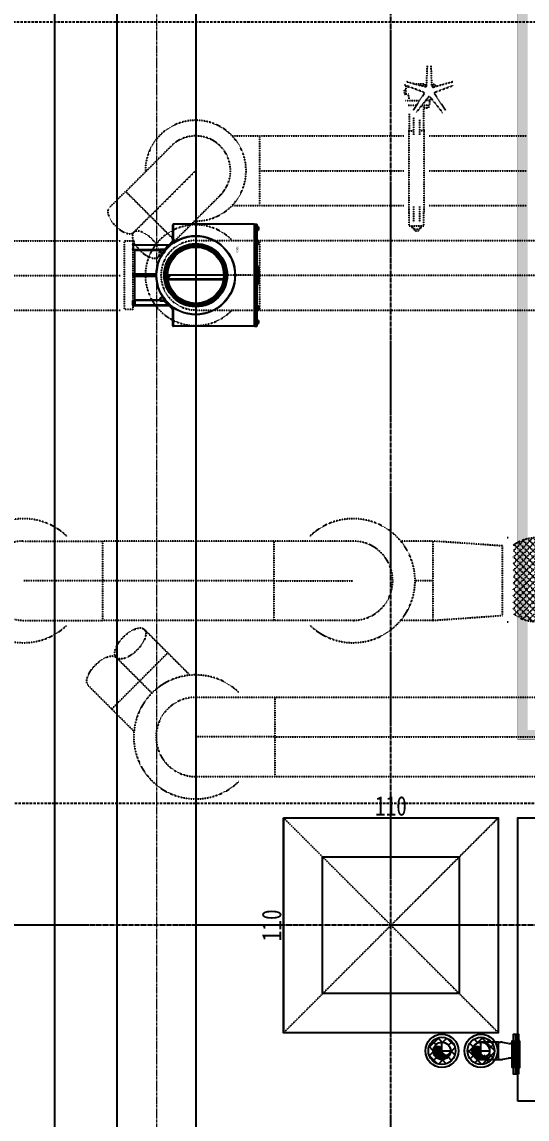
# Model space of a CAD drawing. Header units: millimetres. Extents: x -18489 to 17339, y -1599 to 10961.
# Drawn here: x -16387 to -16128, y 2683 to 3245 of the extents above; entities that cross this region are included whole.
import ezdxf

# ---------------------------------------------------------------- set-up
doc = ezdxf.new("R2010")
doc.units = ezdxf.units.MM
for name, pattern in [('188K-SM-03-F10-MECH-EQ-Y2257103$0$Micron CUP L10 HVAC EQU$0$DASHED', [19.05, 12.7, -6.35]), ('188K-SM-07-F10-MECH-CHW PIPE-Y2257103$0$Micron CUP L10 HVAC 2nd PIPE$0$CENTER', [2, 1.25, -0.25, 0.25, -0.25]), ('188K-SM-07-F10-MECH-CHW PIPE-Y2257103$0$Micron CUP L10 HVAC 2nd PIPE$0$JIS_02_1.0', [2, 1, -1]), ('188K-SM-07-F10-MECH-CHW PIPE-Y2257103$0$XKA01LR1-HVAC-PIPE-冷卻水-Y2225103 Shawn$0$CENTER', [2, 1.25, -0.25, 0.25, -0.25]), ('X-CUB3-L10$0$COL-CEN-LIN', [3.25, 2.5, -0.25, 0.25, -0.25]), ('X-CUB3-L10$0$HIDDEN', [0.4, 0.3, -0.1])]:
    doc.linetypes.add(name, pattern=pattern)
for name, color, linetype in [('188K-SM-03-F10-MECH-EQ-Y2257103$0$0 Xref', 8, 'Continuous'), ('188K-SM-03-F10-MECH-EQ-Y2257103$0$M-EQU-FOUNDATION', 8, 'Continuous'), ('188K-SM-03-F10-MECH-EQ-Y2257103$0$Micron CUP L10 HVAC EQU$0$M-FUTURE-EQU', 253, '188K-SM-03-F10-MECH-EQ-Y2257103$0$Micron CUP L10 HVAC EQU$0$DASHED'), ('188K-SM-03-F10-MECH-EQ-Y2257103$0$Micron CUP L10 HVAC EQU$0$M-MECH-EQU', 136, 'Continuous'), ('188K-SM-03-F10-MECH-EQ-Y2257103$0$Micron CUP L10 HVAC EQU$0$M-PHASE1 AREA', 252, 'Continuous'), ('188K-SM-07-F10-MECH-CHW PIPE-Y2257103$0$0 XC', 8, 'Continuous'), ('188K-SM-07-F10-MECH-CHW PIPE-Y2257103$0$M-P-EXISTING PIPE', 8, 'Continuous'), ('188K-SM-07-F10-MECH-CHW PIPE-Y2257103$0$Micron CUP L10 HVAC 2nd PIPE$0$M-P-PHASE 2-PIPE', 8, '188K-SM-07-F10-MECH-CHW PIPE-Y2257103$0$Micron CUP L10 HVAC 2nd PIPE$0$JIS_02_1.0'), ('X-CUB3-L10$0$CCL', 8, 'X-CUB3-L10$0$COL-CEN-LIN'), ('X-CUB3-L10$0$COL', 8, 'Continuous'), ('X-CUB3-L10$0$COL-S', 8, 'Continuous')]:
    doc.layers.add(name, color=color, linetype=linetype)
doc.layers.add('188K-SM-07-F10-MECH-CHW PIPE-Y2257103$0$XKA01LR1-HVAC-PIPE-冷卻水-Y2225103 Shawn$0$M-PIPE-CEN', color=8, linetype='188K-SM-07-F10-MECH-CHW PIPE-Y2257103$0$XKA01LR1-HVAC-PIPE-冷卻水-Y2225103 Shawn$0$CENTER', lineweight=9)
doc.styles.add('188K-SM-07-F10-MECH-CHW PIPE-Y2257103$0$Micron CUP L10 HVAC 2nd PIPE$0$Standard', font='arial.ttf')
doc.styles.add('X-CUB3-L10$0$DIM', font='', dxfattribs={"width": 0.8})
doc.styles.get('X-CUB3-L10$0$DIM').set_extended_font_data('MingLiU')
doc.dimstyles.new('X-CUB3-L10$0$JJP_005_defpoint', dxfattribs={"dimtxt": 20, "dimasz": 0.5, "dimexe": 0.5, "dimexo": 0.5, "dimgap": 0.5, "dimtad": 1, "dimdsep": 46, "dimtxsty": 'X-CUB3-L10$0$DIM', "dimblk": 'X-CUB3-L10$0$_None', "dimcen": 10, "dimclrd": 256, "dimclre": 256, "dimclrt": 256, "dimadec": 0, "dimazin": 0, "dimtfac": 1, "dimtix": 1, "dimtmove": 2, "dimatfit": 3, "dimldrblk": 'X-CUB3-L10$0$_None', "dimfxl": 0.5, "dimtolj": 1, "dimtzin": 0, "dimarcsym": 0})

# ---------------------------------------------------------------- blocks, each defined once
blk = doc.blocks.new('188K-SM-03-F10-MECH-EQ-Y2257103$0$Micron CUP L10 HVAC EQU$0$A$C63385323')
for p, q in [((0, -44.5), (0, 44.5)), ((0, 44.3), (11.4, 44.3)), ((51.2, 38.2), (22, 43.4)), ((73.6, 37.2), (61.8, 37.2)), ((73.6, 37.2), (73.6, -37.2)), ((0, -44.3), (11.4, -44.3)), ((51.2, -38.2), (22, -43.4)), ((73.6, -37.2), (61.8, -37.2))]:
    blk.add_line(p, q)
for centre, start, end in [((11.4, -15.7), 79.8591, 90), ((61.8, 97.2), 259.8591, 270), ((11.4, 15.7), 270, 280.1409), ((61.8, -97.2), 90, 100.1409)]:
    blk.add_arc(centre, 60, start, end)
blk = doc.blocks.new('188K-SM-03-F10-MECH-EQ-Y2257103$0$Micron CUP L10 HVAC EQU$0$A$C0c53ceb0')
at = {"layer": '188K-SM-03-F10-MECH-EQ-Y2257103$0$Micron CUP L10 HVAC EQU$0$M-PHASE1 AREA'}
h = blk.add_hatch(dxfattribs=at)
h.set_pattern_fill('ANSI37', color=256, scale=10)
h.set_pattern_definition([(45, (165860.614, -11772.52), (-22.4506403, 22.4506403), []), (135, (165860.614, -11772.52), (-22.4506403, -22.4506403), [])])
edge = h.paths.add_edge_path(flags=17)
edge.add_arc((-288.60828, 18007.39594), 44.45, 0, 360)
edge = h.paths.add_edge_path()
edge.add_arc((-288.60828, 18007.39594), 69.45, 0, 360)
h = blk.add_hatch(dxfattribs=at)
h.set_pattern_fill('ANSI37', color=256, scale=10)
h.set_pattern_definition([(45, (165860.614, -11772.52), (-22.4506403, 22.4506403), []), (135, (165860.614, -11772.52), (-22.4506403, -22.4506403), [])])
edge = h.paths.add_edge_path(flags=17)
edge.add_arc((-88.60828, 18007.39594), 44.45, 0, 360)
edge = h.paths.add_edge_path()
edge.add_arc((-88.60828, 18007.39594), 69.45, 0, 360)
h = blk.add_hatch(dxfattribs=at)
h.set_pattern_fill('ANSI31', color=256, scale=1.975806, angle=-90, style=0)
h.set_pattern_definition([(135, (22274.571, -19442.7775), (-4.435812, -4.435812), [])])
h.paths.add_polyline_path([(-333.05828, 18007.39594, -1), (-288.60828, 18007.39594, 1), (-244.15828, 18007.39594, -0.4142135624), (-288.60828, 17962.94594, -0.4142135624)])
h = blk.add_hatch(dxfattribs=at)
h.set_pattern_fill('ANSI31', color=256, scale=1.975806, angle=-90, style=0)
h.set_pattern_definition([(135, (22474.571, -19442.7775), (-4.435812, -4.435812), [])])
h.paths.add_polyline_path([(-133.05828, 18007.39594, -1), (-88.60828, 18007.39594, 1), (-44.15828, 18007.39594, -0.4142135624), (-88.60828, 17962.94594, -0.4142135624)])
for p, q in [((-288.60828, 17958.78483), (-288.60828, 18056.00706)), ((-88.60828, 17958.78483), (-88.60828, 18056.00706)), ((-337.21939, 18007.39594), (-239.99717, 18007.39594)), ((-137.21939, 18007.39594), (-39.99717, 18007.39594))]:
    blk.add_line(p, q, dxfattribs=at)
for points in [[(100, 17750), (100, 19200), (2600, 19200), (2600, 17750)], [(90.57392, 17922.57479), (78.06379, 17922.57479), (78.06379, 18092.2171), (90.57392, 18092.2171)], [(103.08405, 17922.57479), (90.57392, 17922.57479), (90.57392, 18092.2171), (103.08405, 18092.2171)], [(78.06379, 17956.5095), (71.39172, 17956.5095), (71.39172, 18058.28238), (78.06379, 18058.28238)], [(90.57392, 17887.7829), (78.06379, 17887.7829), (78.06379, 18057.42521), (90.57392, 18057.42521)], [(103.08405, 17887.7829), (90.57392, 17887.7829), (90.57392, 18057.42521), (103.08405, 18057.42521)], [(109.75612, 18058.28238), (103.08405, 18058.28238), (103.08405, 17956.5095), (109.75612, 17956.5095)], [(78.06379, 17921.71762), (71.39172, 17921.71762), (71.39172, 18023.4905), (78.06379, 18023.4905)], [(109.75612, 18023.4905), (103.08405, 18023.4905), (103.08405, 17921.71762), (109.75612, 17921.71762)]]:
    blk.add_lwpolyline(points, close=True, dxfattribs=at)
blk.add_lwpolyline([(-88.60828, 17962.94594), (0.29172, 17962.94594), (0.29172, 18051.84594), (-88.60828, 18051.84594, 1)], format="xyb", close=True, dxfattribs=at)
for centre, radius in [((-288.60828, 18007.39594), 84.82115), ((-88.60828, 18007.39594), 84.82115), ((-288.60828, 18007.39594), 69.45), ((-288.60828, 18007.39594), 44.45), ((-88.60828, 18007.39594), 69.45), ((-88.60828, 18007.39594), 44.45)]:
    blk.add_circle(centre, radius, dxfattribs=at)
for centre, start, end in [((-310.83328, 18007.39594), 0, 180), ((-266.38328, 18007.39594), 180, 0), ((-110.83328, 18007.39594), 0, 180)]:
    blk.add_arc(centre, 22.225, start, end, dxfattribs=at)
blk.add_blockref('188K-SM-03-F10-MECH-EQ-Y2257103$0$Micron CUP L10 HVAC EQU$0$A$C63385323', (0.29172, 18007.39594), dxfattribs=at)
blk = doc.blocks.new('188K-SM-03-F10-MECH-EQ-Y2257103$0$Micron CUP L10 HVAC EQU')
at = {"layer": '188K-SM-03-F10-MECH-EQ-Y2257103$0$Micron CUP L10 HVAC EQU$0$M-MECH-EQU'}
blk.add_blockref('188K-SM-03-F10-MECH-EQ-Y2257103$0$Micron CUP L10 HVAC EQU$0$A$C0c53ceb0', (-206166.7, 2082.2), dxfattribs=at)
at = {"layer": '188K-SM-03-F10-MECH-EQ-Y2257103$0$Micron CUP L10 HVAC EQU$0$M-FUTURE-EQU', "elevation": 1960}
blk.add_lwpolyline([(-215101.6, 21358), (-204601.6, 21358), (-204601.6, 25358), (-215101.6, 25358)], close=True, dxfattribs=at)
blk = doc.blocks.new('188K-SM-03-F10-MECH-EQ-Y2257103')
at = {"layer": '188K-SM-03-F10-MECH-EQ-Y2257103$0$M-EQU-FOUNDATION'}
h = blk.add_hatch(dxfattribs=at)
h.set_pattern_fill('AR-CONC', color=256, scale=0.1)
h.set_pattern_definition([(50, (3773.521, -1210.801), (18.218467, -1.593909), [1.905, -20.955]), (355, (3773.521, -1210.8), (-3.524342, 19.105685), [1.524, -16.764058]), (100.45144, (3775.04, -1210.934), (14.694125, 17.511775), [1.619001, -17.809024]), (46.1842, (3773.521, -1205.72), (27.107904, -4.204233), [2.8575, -31.4325]), (96.63556, (3775.78, -1206.07), (23.740413, 24.742612), [2.428502, -26.71356]), (351.18415, (3773.52, -1205.72), (23.740413, 24.742612), [2.285997, -25.145973]), (21, (3776.061, -1206.991), (15.161439, -10.22652), [1.905, -20.955]), (326, (3776.061, -1206.99), (6.180203, 18.418797), [1.524, -16.764]), (71.451445, (3777.325, -1207.843), (21.341642, 8.192277), [1.619001, -17.808994]), (37.5, (3773.5214, -1210.801), (0.3088603, 8.4555039), [0, -16.5608, 0, -17.018, 0, -16.8275]), (7.5, (3773.521, -1210.801), (6.6819663, 10.0180575), [0, -9.7028, 0, -16.1798, 0, -6.4135]), (327.5, (3767.857, -1210.801), (13.5590595, -0.5728744), [0, -6.35, 0, -19.812, 0, -26.289]), (317.5, (3765.317, -1210.801), (14.812918, 2.542649), [0, -8.255, 0, -13.1572, 0, -18.669])])
h.paths.add_polyline_path([(-15888.15, 3652.46), (-15888.15, 2882.46), (-16128.15, 2882.46), (-16128.15, 3652.46)], flags=16)
h.paths.add_polyline_path([(-15883.15, 3657.46), (-15883.15, 2877.46), (-16133.15, 2877.46), (-16133.15, 3657.46)])
at = {"layer": '188K-SM-03-F10-MECH-EQ-Y2257103$0$M-EQU-FOUNDATION', "const_width": 0.2}
blk.add_lwpolyline([(-15883.15, 3657.46), (-15883.15, 2877.46), (-16133.15, 2877.46), (-16133.15, 3657.46)], close=True, dxfattribs=at)
at = {"layer": '188K-SM-03-F10-MECH-EQ-Y2257103$0$0 Xref', "xscale": 0.1, "yscale": 0.1, "zscale": 0.1}
blk.add_blockref('188K-SM-03-F10-MECH-EQ-Y2257103$0$Micron CUP L10 HVAC EQU', (4473.52, 709.2), dxfattribs=at)
blk = doc.blocks.new('*D570')
at = {"layer": 'DefPoints', "lineweight": -2, "transparency": 16777216}
blk.add_line((0, 0), (110, 0), dxfattribs=at)
at = {"layer": 'DefPoints', "color": 0, "transparency": 16777216}
for p in [(0, 0), (110, 0), (110, 0)]:
    blk.add_point(p, dxfattribs=at)
at = {"layer": 'DefPoints', "transparency": 16777216, "insert": (55, 6.07), "char_height": 10, "attachment_point": 5, "style": 'X-CUB3-L10$0$DIM'}
blk.add_mtext('\\A1;110', dxfattribs=at)
blk = doc.blocks.new('X-CUB3-L10$0$_None')
blk = doc.blocks.new('*D571')
at = {"layer": 'DefPoints', "lineweight": -2, "transparency": 16777216}
blk.add_line((0, 0), (0, -110), dxfattribs=at)
at = {"layer": 'DefPoints', "color": 0, "transparency": 16777216}
for p in [(0, 0), (0, -110), (0, -110)]:
    blk.add_point(p, dxfattribs=at)
at = {"layer": 'DefPoints', "transparency": 16777216, "insert": (-6.07, -55), "char_height": 10, "attachment_point": 5, "rotation": 90, "style": 'X-CUB3-L10$0$DIM'}
blk.add_mtext('\\A1;110', dxfattribs=at)
blk = doc.blocks.new('188K-SM-07-F10-MECH-CHW PIPE-Y2257103$0$Micron CUP L10 HVAC 2nd PIPE$0$250A-13')
blk.add_lwpolyline([(49, 202.5), (49, -202.5), (0, -202.5), (0, 202.5), (49, 202.5)])
blk = doc.blocks.new('188K-SM-07-F10-MECH-CHW PIPE-Y2257103$0$Micron CUP L10 HVAC 2nd PIPE$0$A$C91da9e53')
at = {"linetype": 'Continuous'}
for p, q in [((-188.3, 677.2), (333.2, 677.2)), ((-188.3, 666.7), (-188.3, 677.2)), ((-187.2, 678.3), (332.1, 678.3)), ((-177.2, 680), (-156.7, 680)), ((-177.2, 678.3), (-177.2, 680)), ((-175.3, 686.9), (-158.6, 686.9)), ((-175.3, 686.9), (-175.3, 680)), ((-167, 680), (-167, 686.2)), ((-158.6, 680), (-158.6, 686.9)), ((-156.7, 678.3), (-156.7, 680)), ((-83.8, 680), (-104.3, 680)), ((-104.3, 678.3), (-104.3, 680)), ((-102.4, 680), (-102.4, 686.9)), ((-85.7, 686.9), (-102.4, 686.9)), ((-94, 680), (-94, 686.2)), ((-85.7, 686.9), (-85.7, 680)), ((-83.8, 678.3), (-83.8, 680)), ((26.4, 678.3), (26.4, 680)), ((26.4, 680), (46.9, 680)), ((28.4, 686.9), (28.4, 680)), ((28.4, 686.9), (45, 686.9)), ((36.7, 680), (36.7, 686.2)), ((45, 680), (45, 686.9)), ((45, 683.9), (100, 683.9)), ((45, 681.1), (100, 681.1)), ((46.9, 678.3), (46.9, 680)), ((47.6, 686.6), (97.4, 686.6)), ((98, 680), (118.5, 680)), ((98, 678.3), (98, 680)), ((100, 686.9), (116.6, 686.9)), ((100, 686.9), (100, 680)), ((108.3, 680), (108.3, 686.2)), ((116.6, 680), (116.6, 686.9)), ((118.5, 678.3), (118.5, 680)), ((228.8, 680), (249.2, 680)), ((228.8, 678.3), (228.8, 680)), ((230.7, 686.9), (230.7, 680)), ((230.7, 686.9), (247.3, 686.9)), ((239, 680), (239, 686.2)), ((247.3, 680), (247.3, 686.9)), ((249.2, 678.3), (249.2, 680)), ((301.7, 678.3), (301.7, 680)), ((301.7, 680), (322.1, 680)), ((303.6, 686.9), (303.6, 680)), ((303.6, 686.9), (320.2, 686.9)), ((311.9, 680), (311.9, 686.2)), ((320.2, 680), (320.2, 686.9)), ((322.1, 678.3), (322.1, 680)), ((333.2, 666.7), (333.2, 677.2)), ((-188.3, 666.7), (333.2, 666.7)), ((-187.7, 666.2), (-188.3, 666.7)), ((-186.1, 666.2), (-188.3, 663.9)), ((-188.3, 663.9), (333.2, 663.9)), ((-188.3, 663.9), (-188.3, 249.7)), ((-187.7, 666.2), (332.7, 666.2)), ((331, 666.2), (333.2, 663.9)), ((332.7, 666.2), (333.2, 666.7)), ((333.2, 663.9), (333.2, 249.7)), ((72.5, 509.4), (72.5, 220.7)), ((94.6, 222.4), (94.6, 507.7)), ((90.5, 221.9), (90.5, 494.3)), ((92.7, 222.2), (92.7, 494.2)), ((-188.3, 249.7), (-91.8, 249.7)), ((-186.4, 245.5), (-88.8, 245.5)), ((-102.3, 245.5), (-83, 228.8)), ((-83, 228.8), (-83, 228.8)), ((-82.1, 226.7), (-82.1, 45.4)), ((-82.1, 226.7), (-82.1, 45.4)), ((-82.1, 226.7), (-82.1, 226.7)), ((-80.9, 223.4), (-79.1, 225.5)), ((225.9, 223.4), (224.1, 225.5)), ((227, 226.7), (227, 45.4)), ((227, 45.4), (227, 226.7)), ((227, 226.7), (227, 226.7)), ((247.3, 245.5), (228, 228.8)), ((228, 228.8), (228, 228.8)), ((233.7, 245.5), (331.3, 245.5)), ((236.7, 249.7), (333.2, 249.7)), ((-80.9, 223.4), (-80.9, 42.6)), ((-59.4, 204.8), (-59.4, 184.9)), ((-59.4, 184.9), (-57.2, 184.9)), ((-57.2, 184.9), (-57.2, 204.8)), ((-57, 181.7), (-56.4, 183.8)), ((-57, 181.7), (-57, 50.9)), ((-56.2, 183.8), (-56.2, 183.8)), ((-56.1, 183.8), (-56.1, 205.9)), ((-56.1, 205.9), (-55.8, 205.9)), ((-56.1, 183.8), (-49.4, 183.8)), ((-54.4, 209.8), (-54.7, 209.8)), ((-54.2, 181.6), (-54.2, 50.9)), ((-54.2, 181.6), (-53.9, 181.5)), ((-53.9, 181.5), (-47.3, 181.5)), ((192.3, 181.5), (198.8, 181.5)), ((201, 183.8), (194.3, 183.8)), ((198.8, 181.5), (199.1, 181.6)), ((199.1, 50.9), (199.1, 181.6)), ((199.7, 209.8), (199.3, 209.8)), ((201, 205.9), (200.7, 205.9)), ((201, 205.9), (201, 183.8)), ((201.9, 181.7), (201.3, 183.8)), ((201.9, 181.7), (201.9, 50.9)), ((202.1, 204.8), (202.1, 184.9)), ((204.3, 184.9), (202.1, 184.9)), ((204.3, 184.9), (204.3, 204.8)), ((225.9, 223.4), (225.9, 42.6)), ((65.7, 50.9), (65.7, 164.4)), ((68.3, 45.4), (68.3, 164.3)), ((69.4, 45.4), (69.4, 164.3)), ((75.5, 164.3), (75.5, 45.4)), ((76.6, 164.3), (76.6, 45.4)), ((79.2, 164.4), (79.2, 50.9)), ((-62.5, 45.4), (-82.1, 45.4)), ((-62.5, 45.4), (-62.5, 42.6)), ((-57, 50.9), (68.3, 50.9)), ((76.6, 45.4), (68.3, 45.4)), ((76.6, 50.9), (201.9, 50.9)), ((224.9, 54.5), (205, 54.5)), ((205, 54.5), (205, 42.6)), ((215, 53.6), (215, 43.5)), ((224.9, 54.5), (224.9, 42.6)), ((227, 45.4), (224.9, 45.4))]:
    blk.add_line(p, q, dxfattribs=at)
for points in [[(-82.1, 45.4), (-82.3, 44.3), (-82.9, 43.4), (-83.8, 42.8), (-84.8, 42.6)], [(69.4, 45.4), (69.4, 44.3), (69.4, 43.4), (69.4, 42.8), (69.3, 42.6)], [(75.5, 45.4), (75.6, 44.3), (75.6, 43.4), (75.6, 42.8), (75.6, 42.6)], [(227, 45.4), (227.2, 44.3), (227.8, 43.4), (228.7, 42.8), (229.8, 42.6)]]:
    blk.add_lwpolyline(points, dxfattribs=at)
for radius in [202.1, 200.7, 161.7, 160.6, 159.5, 154.7, 153.7, 152.6, 151.6, 145.8, 144.3]:
    blk.add_circle((72.5, 365), radius, dxfattribs=at)
blk.add_circle((72.5, 365), 154.7)
for centre, radius, start, end in [((-187.2, 677.2), 1.11, 90, 180), ((47.6, 683.9), 2.77, 90, 160.7195), ((97.4, 683.9), 2.77, 19.2805, 90), ((332.1, 677.2), 1.11, 0, 90), ((-182.7, 249.7), 5.53, 180, 229.0856), ((-84.9, 226.7), 2.77, 0, 49.0856), ((72.5, 220.7), 11.9, 2.6126, 90), ((72.5, 220.7), 10.6, 2.3876, 90), ((229.8, 226.7), 2.77, 130.9144, 180), ((327.7, 249.7), 5.53, 310.9144, 0), ((-56.1, 184.9), 3.32, 180, 254.5444), ((-56.1, 204.8), 1.11, 90, 180), ((-56.1, 184.9), 1.11, 180, 270), ((201, 204.8), 1.11, 0, 90), ((201, 184.9), 1.11, 270, 0), ((201, 184.9), 3.32, 285.4556, 0), ((-84.9, 45.4), 2.77, 270, 0), ((65.6, 45.4), 2.77, 270, 0), ((79.4, 45.4), 2.77, 180, 270), ((229.8, 45.4), 2.77, 180, 270)]:
    blk.add_arc(centre, radius, start, end, dxfattribs=at)
for points in [[(-175.3, 686.2), (-174.4, 686.4), (-173.6, 686.6), (-172.7, 686.8), (-171.9, 686.9), (-171.1, 686.9)], [(-171.1, 686.9), (-170.3, 686.9), (-169.5, 686.8), (-168.7, 686.6), (-167.8, 686.4), (-167, 686.2)], [(-167, 686.2), (-166.1, 686.4), (-165.2, 686.6), (-164.4, 686.8), (-163.6, 686.9), (-162.8, 686.9)], [(-162.8, 686.9), (-162, 686.9), (-161.2, 686.8), (-160.4, 686.6), (-159.5, 686.4), (-158.6, 686.2)], [(-98.2, 686.9), (-99, 686.9), (-99.8, 686.8), (-100.6, 686.6), (-101.5, 686.4), (-102.4, 686.2)], [(-94, 686.2), (-94.9, 686.4), (-95.8, 686.6), (-96.6, 686.8), (-97.4, 686.9), (-98.2, 686.9)], [(-89.9, 686.9), (-90.7, 686.9), (-91.5, 686.8), (-92.3, 686.6), (-93.2, 686.4), (-94, 686.2)], [(-85.7, 686.2), (-86.6, 686.4), (-87.5, 686.6), (-88.3, 686.8), (-89.1, 686.9), (-89.9, 686.9)], [(28.4, 686.2), (29.2, 686.4), (30.1, 686.6), (30.9, 686.8), (31.7, 686.9), (32.5, 686.9)], [(32.5, 686.9), (33.3, 686.9), (34.1, 686.8), (35, 686.6), (35.8, 686.4), (36.7, 686.2)], [(36.7, 686.2), (37.5, 686.4), (38.4, 686.6), (39.2, 686.8), (40, 686.9), (40.8, 686.9)], [(40.8, 686.9), (41.6, 686.9), (42.4, 686.8), (43.3, 686.6), (44.1, 686.4), (45, 686.2)], [(100, 686.2), (100.9, 686.4), (101.7, 686.6), (102.5, 686.8), (103.3, 686.9), (104.1, 686.9)], [(104.1, 686.9), (105, 686.9), (105.8, 686.8), (106.6, 686.6), (107.4, 686.4), (108.3, 686.2)], [(108.3, 686.2), (109.2, 686.4), (110, 686.6), (110.8, 686.8), (111.6, 686.9), (112.4, 686.9)], [(112.4, 686.9), (113.3, 686.9), (114.1, 686.8), (114.9, 686.6), (115.7, 686.4), (116.6, 686.2)], [(230.7, 686.2), (231.6, 686.4), (232.4, 686.6), (233.2, 686.8), (234, 686.9), (234.9, 686.9)], [(234.9, 686.9), (235.7, 686.9), (236.5, 686.8), (237.3, 686.6), (238.1, 686.4), (239, 686.2)], [(239, 686.2), (239.9, 686.4), (240.7, 686.6), (241.5, 686.8), (242.3, 686.9), (243.2, 686.9)], [(243.2, 686.9), (244, 686.9), (244.8, 686.8), (245.6, 686.6), (246.4, 686.4), (247.3, 686.2)], [(303.6, 686.2), (304.5, 686.4), (305.3, 686.6), (306.1, 686.8), (306.9, 686.9), (307.8, 686.9)], [(307.8, 686.9), (308.6, 686.9), (309.4, 686.8), (310.2, 686.6), (311, 686.4), (311.9, 686.2)], [(311.9, 686.2), (312.8, 686.4), (313.6, 686.6), (314.4, 686.8), (315.2, 686.9), (316.1, 686.9)], [(316.1, 686.9), (316.9, 686.9), (317.7, 686.8), (318.5, 686.6), (319.3, 686.4), (320.2, 686.2)], [(90.5, 494.3), (90.6, 507.8)], [(92.7, 494.2), (92.7, 507.6)], [(88.4, 490.7), (88.4, 491.1)], [(93.2, 497.5), (92.9, 497.6), (92.1, 497.6), (91, 497.6)], [(-83, 228.8), (-82.9, 228.7), (-82.7, 228.6), (-82.4, 228.3), (-82, 227.9), (-81.4, 227.5), (-80.7, 226.9), (-80, 226.3), (-79.1, 225.5)], [(-82.1, 226.7), (-82.2, 227.5), (-82.5, 228.2), (-83, 228.8)], [(-82.1, 226.7), (-82, 226.5), (-81.9, 226.2), (-81.8, 225.8), (-81.6, 225.4), (-81.4, 224.8), (-81.2, 224.2), (-80.9, 223.4)], [(-79.1, 225.5), (-71.9, 219.3), (-64.9, 213.2), (-57.9, 207.1)], [(202.8, 207.1), (209.8, 213.2), (216.9, 219.3), (224.1, 225.5)], [(224.1, 225.5), (224.9, 226.3), (225.7, 226.9), (226.4, 227.5), (226.9, 227.9), (227.4, 228.3), (227.7, 228.6), (227.9, 228.7), (228, 228.8)], [(225.9, 223.4), (226.1, 224.2), (226.4, 224.8), (226.5, 225.4), (226.7, 225.8), (226.8, 226.2), (226.9, 226.5), (227, 226.7)], [(227, 226.7), (227.1, 227.5), (227.4, 228.2), (228, 228.8)], [(-80.9, 223.4), (-73.7, 217.1), (-66.5, 210.9), (-59.4, 204.8)], [(-57.9, 207.1), (-58, 207), (-58.2, 206.6), (-58.6, 206.1), (-59, 205.4), (-59.4, 204.8)], [(-59.4, 204.8), (-58.5, 204.8), (-57.8, 204.8), (-57.3, 204.8), (-57.2, 204.8)], [(-54.7, 209.8), (-55.5, 209.7), (-56, 209.5), (-56.5, 209.2), (-56.9, 208.9), (-57.2, 208.6), (-57.5, 208.2), (-57.6, 207.9), (-57.8, 207.6), (-57.8, 207.3), (-57.9, 207.1)], [(-57.9, 207.1), (-57.4, 206.5), (-57.1, 205.8)], [(-57.1, 205.8), (-57.2, 205)], [(-57, 181.7), (-56.3, 181.6), (-55.7, 181.6), (-55.1, 181.6), (-54.6, 181.6), (-54.3, 181.6), (-54.2, 181.6)], [(-56.1, 183.7), (-56.2, 183.8)], [(-55.8, 205.9), (-56.1, 205.9)], [(-53.9, 181.5), (-54, 182.4), (-54.5, 183.1), (-55.2, 183.6), (-56.1, 183.8)], [(-55.2, 183.4), (-56.1, 183.7)], [(-54.4, 209.8), (-53.9, 209.1), (-53.7, 208.2), (-53.8, 207.3), (-54.2, 206.6), (-54.9, 206.1), (-55.8, 205.9)], [(-54.7, 209.8), (-54.2, 209.1), (-54, 208.2), (-54.1, 207.3), (-54.6, 206.6), (-55.2, 206.1), (-55.8, 205.9)], [(-46.4, 202.4), (-48.7, 203.5), (-50.7, 204.4), (-52.5, 205), (-53.9, 205.5), (-55, 205.8), (-55.8, 205.9)], [(-54.2, 181.6), (-54.5, 182.6), (-55.2, 183.4)], [(-45.1, 205.6), (-47.4, 206.9), (-49.4, 207.9), (-51.1, 208.8), (-52.5, 209.3), (-53.6, 209.7), (-54.4, 209.8)], [(-49.4, 183.8), (-48.1, 184.1), (-46.8, 185), (-45.7, 186.3), (-44.8, 187.8), (-44.1, 189.4), (-43.6, 191), (-43.3, 192.6), (-43.2, 194.1), (-43.2, 195.6), (-43.3, 197.1), (-43.6, 198.7), (-44.1, 200.3)], [(-47.3, 181.5), (-47.5, 182.4), (-47.9, 183.1), (-48.6, 183.6), (-49.4, 183.8)], [(-47.3, 181.5), (-46.1, 181.9), (-44.8, 183), (-43.7, 184.6), (-42.8, 186.4), (-42.2, 188.3), (-41.7, 190.2), (-41.5, 191.2)], [(-45.1, 205.6), (-45, 205), (-45.3, 204.1), (-45.8, 203.2), (-46.4, 202.4)], [(-44.1, 200.3), (-44.4, 200.9), (-44.8, 201.3), (-45.2, 201.7), (-45.6, 202), (-46, 202.2), (-46.4, 202.4)], [(-42.2, 201.4), (-42.5, 202.5), (-42.9, 203.4), (-43.5, 204.1), (-44, 204.7), (-44.5, 205.2), (-45.1, 205.6)], [(-42.2, 201.4), (-42.6, 201), (-43.3, 200.6), (-44.1, 200.3)], [(-41.5, 198.4), (-41.7, 199.5), (-42.2, 201.4)], [(-41.4, 197.5), (-41.5, 198.4)], [(-41.5, 191.2), (-41.4, 192.1)], [(-41.4, 192.1), (-41.3, 193.9), (-41.3, 195.7), (-41.4, 197.5)], [(186.4, 197.6), (186.2, 195.7), (186.2, 194), (186.3, 192.2)], [(186.3, 192.2), (186.5, 191.2)], [(186.5, 198.4), (186.4, 197.6)], [(187.1, 201.4), (186.6, 199.5), (186.5, 198.4)], [(186.5, 191.2), (186.6, 190.3), (187.1, 188.4), (187.7, 186.5), (188.6, 184.7), (189.7, 183.1), (191, 182), (192.3, 181.5)], [(190, 205.6), (189.5, 205.2), (188.9, 204.7), (188.4, 204.1), (187.9, 203.4), (187.4, 202.5), (187.1, 201.4)], [(187.1, 201.4), (187.6, 201), (188.3, 200.6), (189.1, 200.3)], [(189.1, 200.3), (188.6, 198.7), (188.3, 197.1), (188.2, 195.6), (188.1, 194.1), (188.3, 192.6), (188.6, 191.1), (189, 189.5), (189.7, 187.9), (190.6, 186.4), (191.7, 185.1), (193, 184.1), (194.3, 183.8)], [(191.3, 202.4), (190.9, 202.2), (190.5, 202), (190.1, 201.7), (189.7, 201.3), (189.4, 200.9), (189.1, 200.3)], [(199.3, 209.8), (198.6, 209.7), (197.5, 209.3), (196.1, 208.8), (194.4, 207.9), (192.3, 206.9), (190, 205.6)], [(190, 205.6), (190, 205), (190.2, 204.1), (190.7, 203.2), (191.3, 202.4)], [(200.7, 205.9), (199.9, 205.8), (198.8, 205.5), (197.4, 205), (195.7, 204.4), (193.7, 203.5), (191.3, 202.4)], [(192.3, 181.5), (192.4, 182.4), (192.9, 183.1), (193.6, 183.6), (194.3, 183.8)], [(199.3, 209.8), (198.8, 209.1), (198.6, 208.2), (198.8, 207.3), (199.2, 206.6), (199.9, 206.1), (200.7, 205.9)], [(198.8, 181.5), (199, 182.4), (199.5, 183.1), (200.2, 183.6), (201, 183.8)], [(199.7, 209.8), (199.1, 209.1), (198.9, 208.2), (199.1, 207.3), (199.5, 206.6), (200.2, 206.1), (200.7, 205.9)], [(199.1, 181.6), (199.4, 182.6), (200.1, 183.4)], [(199.1, 181.6), (199.3, 181.6), (199.6, 181.6), (200, 181.6), (200.6, 181.6), (201.3, 181.6), (201.9, 181.7)], [(202.8, 207.1), (202.8, 207.3), (202.7, 207.6), (202.6, 207.9), (202.4, 208.2), (202.2, 208.5), (202, 208.7), (201.8, 209), (201.5, 209.2), (201.2, 209.4), (200.9, 209.5), (200.6, 209.7), (200.2, 209.7), (199.7, 209.8)], [(200.1, 183.4), (201, 183.7)], [(200.7, 205.9), (201, 205.9)], [(201, 183.7), (201.1, 183.8)], [(202.8, 207.1), (202.3, 206.5), (202.1, 205.8)], [(202.1, 205.8), (202.1, 205)], [(204.3, 204.8), (203.5, 204.8), (202.8, 204.8), (202.3, 204.8), (202.1, 204.8)], [(204.3, 204.8), (204, 205.4), (203.6, 206.1), (203.2, 206.6), (202.9, 207), (202.8, 207.1)], [(204.3, 204.8), (211.4, 210.9), (218.6, 217.1), (225.9, 223.4)], [(-57, 50.9), (-57.1, 49.8), (-57.4, 48.6), (-58.1, 47.5), (-59.1, 46.5), (-60.2, 45.8), (-61.4, 45.5), (-62.5, 45.4)], [(-54.2, 50.9), (-54.4, 49.2), (-54.9, 47.5), (-55.9, 45.8), (-57.4, 44.4), (-59.1, 43.3), (-60.9, 42.8), (-62.5, 42.6)], [(65.6, 42.6), (65.6, 42.8), (65.6, 43.3), (65.7, 44.4), (65.7, 45.8), (65.7, 47.5), (65.7, 49.2), (65.7, 50.9)], [(79.2, 50.9), (79.2, 49.2), (79.2, 47.5), (79.3, 45.8), (79.3, 44.4), (79.3, 43.3), (79.4, 42.8), (79.4, 42.6)], [(204.9, 43), (204, 43.3), (202.3, 44.4), (200.9, 45.8), (199.9, 47.5), (199.3, 49.2), (199.1, 50.9)], [(205, 45.9), (204, 46.5), (203.1, 47.5), (202.4, 48.6), (202, 49.8), (201.9, 50.9)], [(205, 43), (204.9, 43)], [(210, 54.5), (209, 54.5), (208, 54.3), (207, 54.2), (206.1, 53.9), (205, 53.6)], [(207, 42.9), (206.1, 43.2), (205, 43.5)], [(208, 42.7), (207, 42.9)], [(210, 42.6), (209, 42.6), (208, 42.7)], [(215, 53.6), (214, 53.9), (213, 54.2), (212, 54.3), (211, 54.5), (210, 54.5)], [(215, 43.5), (214, 43.2), (213, 42.9), (212, 42.7), (211, 42.6), (210, 42.6)], [(220, 54.5), (219, 54.5), (218, 54.3), (217, 54.2), (216, 53.9), (215, 53.6)], [(220, 42.6), (219, 42.6), (218, 42.7), (217, 42.9), (216, 43.2), (215, 43.5)], [(224.9, 53.6), (223.9, 53.9), (222.9, 54.2), (221.9, 54.3), (221, 54.5), (220, 54.5)], [(224.9, 43.5), (223.9, 43.2), (222.9, 42.9), (221.9, 42.7), (221, 42.6), (220, 42.6)]]:
    blk.add_spline(points, degree=3, dxfattribs=at)
at = {"xscale": 0.8691588785046729, "yscale": 0.8691588785046729, "zscale": 0.8691588785046729, "rotation": 90.00000000000001}
blk.add_blockref('188K-SM-07-F10-MECH-CHW PIPE-Y2257103$0$Micron CUP L10 HVAC 2nd PIPE$0$250A-13', (72.5, 0), dxfattribs=at)
at = {"style": '188K-SM-07-F10-MECH-CHW PIPE-Y2257103$0$Micron CUP L10 HVAC 2nd PIPE$0$Standard'}
blk.add_text('300A', height=10, dxfattribs=at).set_placement((-75.5, 572.9))
blk = doc.blocks.new('188K-SM-07-F10-MECH-CHW PIPE-Y2257103$0$Micron CUP L10 HVAC 2nd PIPE$0$A$C346f1867')
for p, q in [((-290.7, 215.7), (-283.7, 215.7)), ((-126.8, 213.9), (-259.1, 81.7)), ((-160.3, 213.7), (-259.1, 114.9)), ((-98, 209.6), (-259.1, 48.5)), ((-202, 205.2), (-259.1, 148.1)), ((-72.6, 202), (-259.1, 15.4)), ((-49.7, 191.7), (-259.1, -17.7)), ((-29.1, 179), (-259.1, -50.9)), ((-24.6, -50.9), (-254.6, 179)), ((-24.6, -17.7), (-234, 191.7)), ((-24.6, 15.4), (-211.1, 202)), ((-24.6, 48.5), (-185.7, 209.6)), ((-24.6, 81.7), (-156.9, 213.9)), ((-24.6, 114.9), (-123.4, 213.7)), ((-24.6, 148.1), (-81.7, 205.2)), ((-24.6, 150.4), (-259.1, -84.1)), ((-24.6, -84.1), (-259.1, 150.4)), ((-24.6, 117.2), (-259.1, -117.2)), ((-24.6, -117.2), (-259.1, 117.2)), ((-24.6, 84.1), (-259.1, -150.4)), ((-24.6, -150.4), (-259.1, 84.1)), ((-29.1, -179), (-259.1, 50.9)), ((-49.7, -191.7), (-259.1, 17.7)), ((-24.6, 50.9), (-254.6, -179)), ((-24.6, 17.7), (-234, -191.7)), ((-72.6, -202), (-259.1, -15.4)), ((-98, -209.6), (-259.1, -48.5)), ((-24.6, -15.4), (-211.1, -202)), ((-24.6, -48.5), (-185.7, -209.6)), ((-126.8, -213.9), (-259.1, -81.7)), ((-24.6, -81.7), (-156.9, -213.9)), ((-160.3, -213.7), (-259.1, -114.9)), ((-202, -205.2), (-259.1, -148.1)), ((-24.6, -114.9), (-123.4, -213.7)), ((-24.6, -148.1), (-81.7, -205.2)), ((-290.7, -215.7), (-283.7, -215.7))]:
    blk.add_line(p, q)
for centre, start, end in [((-141.8, 17.6), 53, 127), ((-141.8, -17.6), 233, 307)]:
    blk.add_arc(centre, 196.9, start, end)
blk = doc.blocks.new('188K-SM-07-F10-MECH-CHW PIPE-Y2257103$0$Micron CUP L10 HVAC 2nd PIPE$0$A$Ce155336e')
for p, q in [((-13.4, 434.1), (-9, 536.7)), ((14.4, 434.1), (10, 536.7)), ((-21, 428.6), (-119.9, 456.1)), ((22, 428.6), (120.9, 456.1)), ((-127, 416.8), (-119, 416.8)), ((-127, 397.2), (-127, 416.8)), ((-119, 397.2), (-127, 397.2)), ((-29.6, 402.2), (-125.7, 438)), ((-119, 434.5), (-119, 391)), ((-119, 430), (-104.2, 430)), ((-76.3, 444), (-26, 444)), ((-13.3, 438), (-54.8, 438)), ((-26, 438), (-26, 444)), ((30, 438), (14.2, 438)), ((14.5, 443.5), (29.5, 443.5)), ((14.5, 438), (14.5, 443.5)), ((29.5, 443.5), (29.5, 438)), ((30, 438), (30, 430.8)), ((30.6, 402.2), (126.7, 438)), ((-124.3, 391), (-127.6, 385.3)), ((-106.6, 391), (-124.3, 391)), ((-120.7, 360), (-48.7, 360)), ((-102, 368), (-106.6, 391)), ((-26.7, 393.2), (-83.4, 307.7)), ((-4.2, 376.9), (-68, 296.5)), ((7.5, 360), (-17.6, 360)), ((2, 360), (2, 335)), ((5.2, 376.9), (69, 296.5)), ((7.5, 374), (7.5, 360)), ((27.7, 393.2), (84.4, 307.7)), ((-107.7, 335), (-65.3, 335)), ((-102.5, 291.2), (-102.5, 203.6)), ((-37.5, 335), (2, 335)), ((-27.5, 203.6), (-27.5, 335)), ((-27.5, 321), (-3.5, 321)), ((-3.5, 335), (-3.5, 321)), ((-80, 274.5), (-80, 183.4)), ((-50, 260.5), (-50, 183.4)), ((-104, 206.5), (-107, 206.5)), ((-104, 206.5), (-104, -206.5)), ((-104, 203.5), (-80, 204.4)), ((-26, 203.5), (-50, 204.4)), ((-26, -206.5), (-26, 206.5)), ((-23, 206.5), (-26, 206.5)), ((-107, -206.5), (-104, -206.5)), ((-102.5, -283), (-102.5, -207.5)), ((-80, -183.4), (-80, -265)), ((-50, -183.4), (-50, -265)), ((-27.5, -283), (-27.5, -207.5)), ((-26, -206.5), (-23, -206.5)), ((-102.5, -283), (-27.5, -283)), ((-92.7, -283), (-92.7, -290.5)), ((-79.7, -290.5), (-92.7, -290.5)), ((-80, -290.5), (-80, -301.3)), ((-50, -301.3), (-80, -301.3)), ((-79.7, -283), (-79.7, -290.5)), ((-75, -301.3), (-75, -309)), ((-55, -309), (-75, -309)), ((-55, -301.3), (-55, -309)), ((-50.3, -283), (-50.3, -290.5)), ((-50.3, -290.5), (-37.3, -290.5)), ((-50, -290.5), (-50, -301.3)), ((-37.3, -283), (-37.3, -290.5))]:
    blk.add_line(p, q)
for centre, radius, start, end in [((-31.7, 396.5), 6, 326, 70), ((-19.4, 434.4), 6, 254, 358), ((20.4, 434.4), 6, 182, 286), ((32.7, 396.5), 6, 110, 214), ((5, 402), 25, 338, 360), ((0.5, 373.1), 6, 38, 142), ((-108.5, -207.5), 6, 360, 41), ((-21.5, -207.5), 6, 139, 180)]:
    blk.add_arc(centre, radius, start, end)
blk = doc.blocks.new('188K-SM-07-F10-MECH-CHW PIPE-Y2257103$0$Micron CUP L10 HVAC 2nd PIPE')
at = {"layer": '188K-SM-07-F10-MECH-CHW PIPE-Y2257103$0$Micron CUP L10 HVAC 2nd PIPE$0$M-P-PHASE 2-PIPE'}
for p, q in [((-207529.9, 24774.7), (-207387.6, 24774.7)), ((-207387.6, 24774.7), (-206650.7, 24774.7)), ((-207387.6, 24418.7), (-207387.6, 24774.7)), ((-206520.7, 24774.7), (-206020.7, 24774.7)), ((-207842.6, 24722.6), (-208075.3, 24489.9)), ((-207387.6, 24596.7), (-206650.7, 24596.7)), ((-206520.7, 24596.7), (-206020.7, 24596.7)), ((-208076, 24490.7), (-208160.3, 24406.4)), ((-208075.3, 24489.9), (-207823.5, 24238.2)), ((-207590.8, 24470.9), (-207823.5, 24238.2)), ((-207529.9, 24418.7), (-207387.6, 24418.7)), ((-207387.6, 24418.7), (-206650.7, 24418.7)), ((-206520.7, 24418.7), (-206020.7, 24418.7)), ((-207950.2, 24364.8), (-208034.4, 24280.6)), ((-208978.8, 24238.2), (-208104.4, 24238.2)), ((-207824.3, 24239), (-207908.6, 24154.7)), ((-207716.7, 24239.3), (-207387.6, 24239.3)), ((-207387.6, 23883.3), (-207387.6, 24239.3)), ((-207386, 24239.3), (-203654.2, 24239.3)), ((-208978.8, 24060.2), (-208104.4, 24060.2)), ((-207386, 24061.3), (-203654.2, 24061.3)), ((-208978.8, 23882.2), (-208104.4, 23882.2)), ((-207716.7, 23883.3), (-207387.6, 23883.3)), ((-207386, 23883.3), (-203654.2, 23883.3)), ((-208598.4, 22700.1), (-208192.4, 22700.1)), ((-207316.5, 22700.1), (-208192.4, 22700.1)), ((-208192.4, 22294.1), (-208192.4, 22700.1)), ((-206910.5, 22700.1), (-207316.5, 22700.1)), ((-207316.5, 22700.1), (-207316.5, 22294.1)), ((-206501.8, 22700.1), (-206666.4, 22700.1)), ((-208192.4, 22497.1), (-208598.4, 22497.1)), ((-207316.5, 22497.1), (-208192.4, 22497.1)), ((-207316.5, 22497.1), (-206910.5, 22497.1)), ((-206501.8, 22497.1), (-206593, 22497.1)), ((-208598.4, 22294.1), (-208192.4, 22294.1)), ((-207316.5, 22294.1), (-208192.4, 22294.1)), ((-207980, 22247.5), (-207860.2, 22127.7)), ((-206910.5, 22294.1), (-207316.5, 22294.1)), ((-206501.8, 22294.1), (-206666.4, 22294.1)), ((-208147.3, 21840.6), (-207860.2, 22127.7)), ((-208123.6, 22104), (-208003.8, 21984.2)), ((-207745.8, 22013.2), (-207860.2, 22127.7)), ((-208003.8, 21984.2), (-207941.2, 21921.6)), ((-208267.1, 21960.4), (-208147.3, 21840.6)), ((-207716.7, 21900.1), (-207310.7, 21900.1)), ((-207310.7, 21900.1), (-203084.9, 21900.1)), ((-207310.7, 21900.1), (-207310.7, 21494.1)), ((-208032.9, 21726.2), (-208147.3, 21840.6)), ((-207310.7, 21697.1), (-207716.7, 21697.1)), ((-207310.7, 21697.1), (-203084.9, 21697.1)), ((-207716.7, 21494.1), (-207310.7, 21494.1)), ((-207310.7, 21494.1), (-203084.9, 21494.1))]:
    blk.add_line(p, q, dxfattribs=at)
at = {"layer": '188K-SM-07-F10-MECH-CHW PIPE-Y2257103$0$Micron CUP L10 HVAC 2nd PIPE$0$M-P-PHASE 2-PIPE', "linetype": '188K-SM-07-F10-MECH-CHW PIPE-Y2257103$0$Micron CUP L10 HVAC 2nd PIPE$0$CENTER'}
for p, q in [((-207949.4, 24364), (-207716.7, 24596.7)), ((-207387.6, 24061.3), (-207716.7, 24061.3))]:
    blk.add_line(p, q, dxfattribs=at)
at = {"layer": '188K-SM-07-F10-MECH-CHW PIPE-Y2257103$0$Micron CUP L10 HVAC 2nd PIPE$0$M-P-PHASE 2-PIPE', "flags": 128}
blk.add_lwpolyline([(-206501.8, 22294.1), (-206145.8, 22319.1), (-206145.8, 22675.1), (-206501.8, 22700.1)], close=True, dxfattribs=at)
at = {"layer": '188K-SM-07-F10-MECH-CHW PIPE-Y2257103$0$Micron CUP L10 HVAC 2nd PIPE$0$M-P-PHASE 2-PIPE'}
for centre, radius, start, end in [((-207716.7, 24596.7), 258, 268.624, 181.376), ((-207716.7, 24596.7), 178, 315, 135), ((-207716.7, 24061.3), 258, 43.624, 316.376), ((-207716.7, 24061.3), 178, 90, 270), ((-208598.4, 22497.1), 317.5, 46.0439, 313.935), ((-206910.5, 22497.1), 317.5, 226.0439, 133.935), ((-208598.4, 22497.1), 203, 90, 270), ((-206910.5, 22497.1), 203, 270, 90), ((-207716.7, 21697.1), 317.5, 46.065, 313.9561), ((-207716.7, 21697.1), 203, 90, 270)]:
    blk.add_arc(centre, radius, start, end, dxfattribs=at)
blk.add_ellipse((-208097.4, 24343.5), major_axis=(62.9, -62.9), ratio=0.47619, start_param=3.141593, end_param=6.283185, dxfattribs=at)
at = {"layer": '188K-SM-07-F10-MECH-CHW PIPE-Y2257103$0$Micron CUP L10 HVAC 2nd PIPE$0$M-P-PHASE 2-PIPE', "extrusion": (0, 0, -1)}
blk.add_ellipse((-207971.5, 24217.6), major_axis=(-62.9, 62.9), ratio=0.47619, dxfattribs=at)
at = {"layer": '188K-SM-07-F10-MECH-CHW PIPE-Y2257103$0$Micron CUP L10 HVAC 2nd PIPE$0$M-P-PHASE 2-PIPE'}
blk.add_ellipse((-208051.8, 22175.7), major_axis=(-71.8, -71.8), ratio=0.47619, dxfattribs=at)
at = {"layer": '188K-SM-07-F10-MECH-CHW PIPE-Y2257103$0$Micron CUP L10 HVAC 2nd PIPE$0$M-P-PHASE 2-PIPE', "extrusion": (0, 0, -1)}
blk.add_ellipse((-208195.4, 22032.2), major_axis=(71.8, 71.8), ratio=0.47619, start_param=3.141593, end_param=6.283185, dxfattribs=at)
at = {"layer": '188K-SM-07-F10-MECH-CHW PIPE-Y2257103$0$Micron CUP L10 HVAC 2nd PIPE$0$M-P-PHASE 2-PIPE'}
for name, p in [('188K-SM-07-F10-MECH-CHW PIPE-Y2257103$0$Micron CUP L10 HVAC 2nd PIPE$0$A$Ce155336e', (-206520.7, 24596.7)), ('188K-SM-07-F10-MECH-CHW PIPE-Y2257103$0$Micron CUP L10 HVAC 2nd PIPE$0$A$C346f1867', (-205830.4, 22502.3))]:
    blk.add_blockref(name, p, dxfattribs=at)
at = {"layer": '188K-SM-07-F10-MECH-CHW PIPE-Y2257103$0$Micron CUP L10 HVAC 2nd PIPE$0$M-P-PHASE 2-PIPE', "rotation": 270}
blk.add_blockref('188K-SM-07-F10-MECH-CHW PIPE-Y2257103$0$Micron CUP L10 HVAC 2nd PIPE$0$A$C91da9e53', (-208081.7, 24133.8), dxfattribs=at)
blk = doc.blocks.new('188K-SM-07-F10-MECH-CHW PIPE-Y2257103')
at = {"layer": '188K-SM-07-F10-MECH-CHW PIPE-Y2257103$0$M-P-EXISTING PIPE'}
for p, q in [((-16370.35, 1437.46), (-16370.35, 4137.46)), ((-16338.45, 1437.46), (-16338.45, 4137.46)), ((-16297.85, 1437.46), (-16297.85, 4137.46))]:
    blk.add_line(p, q, dxfattribs=at)
at = {"layer": '188K-SM-07-F10-MECH-CHW PIPE-Y2257103$0$XKA01LR1-HVAC-PIPE-冷卻水-Y2225103 Shawn$0$M-PIPE-CEN', "linetype": '188K-SM-07-F10-MECH-CHW PIPE-Y2257103$0$XKA01LR1-HVAC-PIPE-冷卻水-Y2225103 Shawn$0$CENTER'}
blk.add_line((-16318.15, 1437.46), (-16318.15, 4137.46), dxfattribs=at)
at = {"layer": '188K-SM-07-F10-MECH-CHW PIPE-Y2257103$0$0 XC', "xscale": 0.1, "yscale": 0.1, "zscale": 0.1}
blk.add_blockref('188K-SM-07-F10-MECH-CHW PIPE-Y2257103$0$Micron CUP L10 HVAC 2nd PIPE', (4473.52, 709.2), dxfattribs=at)
blk = doc.blocks.new('*U569')
at = {"layer": 'DefPoints', "linetype": 'X-CUB3-L10$0$HIDDEN', "ltscale": 0.1}
for p, q in [((110, 0), (0, -110)), ((0, 0), (110, -110))]:
    blk.add_line(p, q, dxfattribs=at)
at = {"layer": 'X-CUB3-L10$0$COL', "ltscale": 0.1}
blk.add_lwpolyline([(0, 0), (110, 0), (110, -110), (0, -110)], close=True, dxfattribs=at)
at = {"layer": 'DefPoints'}
dim = blk.add_linear_dim(base=(110, 0), p1=(0, 0), p2=(110, 0), dimstyle='X-CUB3-L10$0$JJP_005_defpoint', override={"dimtxt": 10}, dxfattribs=at)
dim.commit()
dim.dimension.update_dxf_attribs({"geometry": '*D570', "text_midpoint": (55, 6.067)})
dim = blk.add_linear_dim(base=(0, -110), p1=(0, 0), p2=(0, -110), angle=90, dimstyle='X-CUB3-L10$0$JJP_005_defpoint', override={"dimtxt": 10}, dxfattribs=at)
dim.commit()
dim.dimension.update_dxf_attribs({"geometry": '*D571', "text_midpoint": (-6.067, -55)})
blk = doc.blocks.new('X-CUB3-L10$0$CUB3-10')
at = {"layer": 'X-CUB3-L10$0$CCL'}
for p, q in [((-3360, 0), (-3360, 9982.459)), ((720, 3502.459), (-5160, 3502.459))]:
    blk.add_line(p, q, dxfattribs=at)
at = {"layer": 'X-CUB3-L10$0$COL-S'}
blk.add_lwpolyline([(-3395, 3537.459), (-3325, 3537.459), (-3325, 3467.459), (-3395, 3467.459)], close=True, dxfattribs=at)
at = {"layer": 'X-CUB3-L10$0$COL'}
blk.add_blockref('*U569', (-3415, 3557.459), dxfattribs=at)
blk = doc.blocks.new('X-CUB3-L10')
at = {"layer": 'X-CUB3-L10$0$COL-S'}
blk.add_lwpolyline([(-16233.15, 2817.46), (-16163.15, 2817.46), (-16163.15, 2747.46), (-16233.15, 2747.46)], close=True, dxfattribs=at)
at = {"layer": 'X-CUB3-L10$0$CCL'}
blk.add_blockref('X-CUB3-L10$0$CUB3-10', (-12838.15, -720), dxfattribs=at)
at = {"layer": 'X-CUB3-L10$0$COL'}
blk.add_blockref('*U569', (-16253.15, 2837.46), dxfattribs=at)

msp = doc.modelspace()

# ---------------------------------------------------------------- block references
msp.add_blockref('188K-SM-03-F10-MECH-EQ-Y2257103', (0, 0))

# ---------------------------------------------------------------- next in the draw order: block references
for name in ['X-CUB3-L10', '188K-SM-07-F10-MECH-CHW PIPE-Y2257103']:
    msp.add_blockref(name, (0, 0))

doc.saveas('drawing.dxf')
